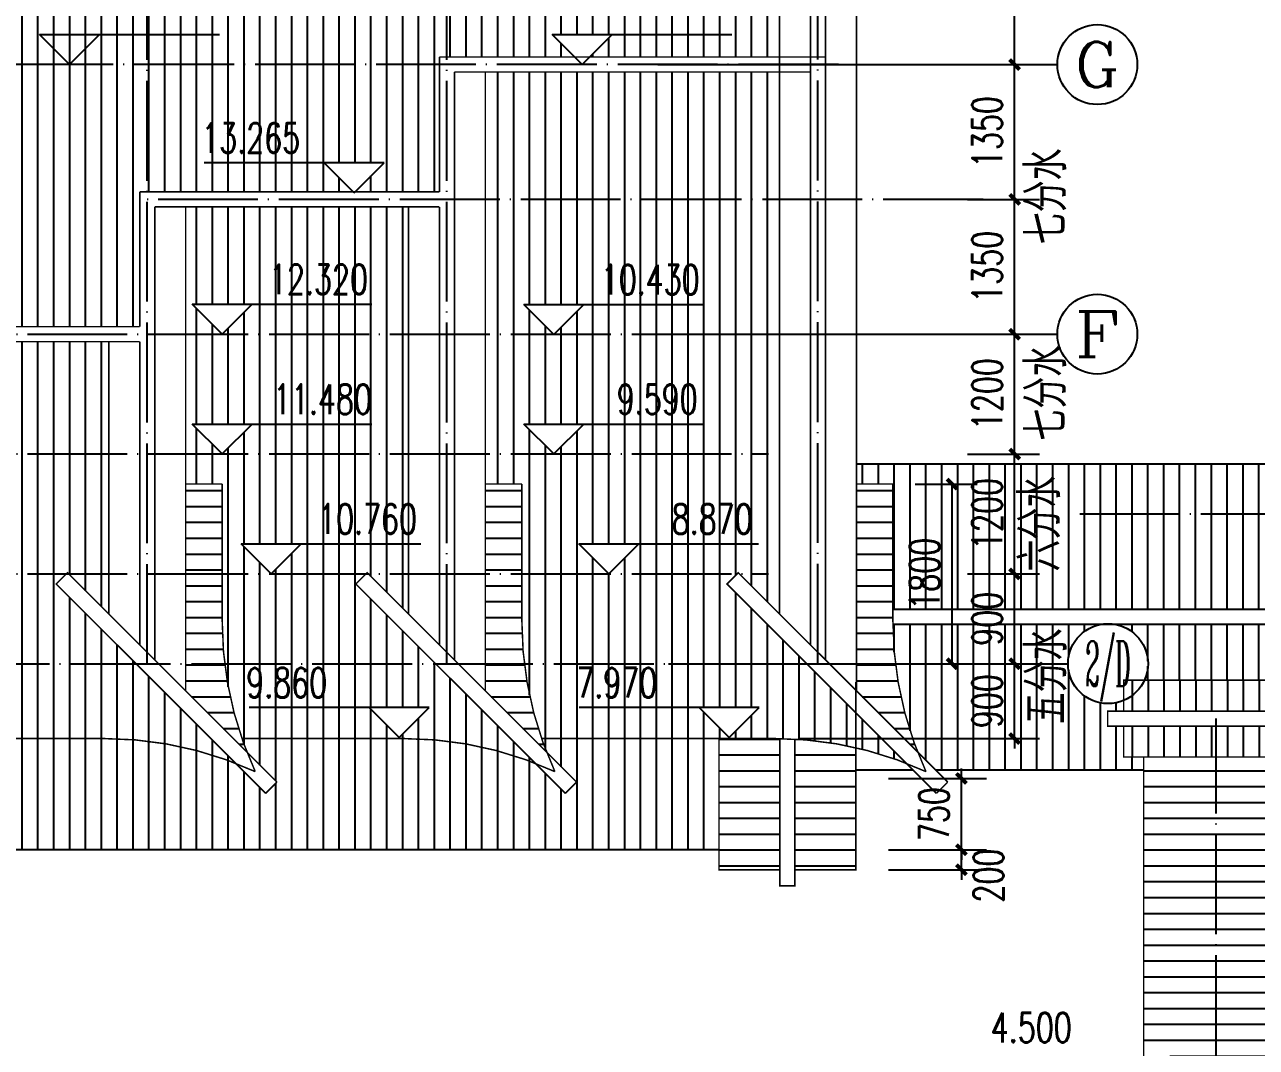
# Model space of a CAD drawing. Extents: x 8254 to 366479, y -216343 to -120021.
# Drawn here: x 280537 to 292868, y -159998 to -149755 of the extents above; entities that cross this region are included whole.
import ezdxf
from ezdxf.enums import TextEntityAlignment as Align

# ---------------------------------------------------------------- set-up
doc = ezdxf.new("R2010")
doc.units = 0
doc.header["$LTSCALE"] = 500
doc.header["$MEASUREMENT"] = 0
doc.linetypes.add('DOTE', pattern=[2.42, 2, -0.2, 0.02, -0.2])
doc.layers.get('0').update_dxf_attribs({"linetype": 'CONTINUOUS'})
doc.layers.get('Defpoints').update_dxf_attribs({"linetype": 'CONTINUOUS'})
for name, color, linetype in [('AXIS', 3, 'CONTINUOUS'), ('AXIS_TEXT', 7, 'CONTINUOUS'), ('DIM_ELEV', 3, 'CONTINUOUS'), ('DOTE', 1, 'DOTE'), ('PUB_DIM', 3, 'CONTINUOUS'), ('PUB_TEXT', 3, 'CONTINUOUS')]:
    doc.layers.add(name, color=color, linetype=linetype)
doc.styles.add('_HZTXT', font='txt.shx', dxfattribs={"width": 0.8, "bigfont": 'hztxt.shx'})
doc.styles.add('_TCH_AXIS', font='COMPLEX', dxfattribs={"bigfont": 'GBCBIG'})
doc.styles.add('_TCH_DIM', font='SIMPLEX', dxfattribs={"bigfont": 'GBCBIG'})
doc.styles.add('_TCH_DIM_T3', font='SIMPLEX', dxfattribs={"width": 0.705882, "bigfont": 'GBCBIG'})
doc.styles.add('COMPLEX', font='COMPLEX')
doc.dimstyles.new('_TCH_ARCH&&100', dxfattribs={"dimtxt": 297.5, "dimasz": 100, "dimexe": 250, "dimexo": 300, "dimgap": 126.25, "dimtad": 1, "dimlfac": 0.001, "dimzin": 0, "dimdsep": 46, "dimtxsty": '_TCH_DIM_T3', "dimblk": 'ARCHTICK', "dimcen": 0.09, "dimclrt": 7, "dimazin": 2, "dimtfac": 1, "dimtix": 1, "dimtmove": 2, "dimatfit": 3, "dimfxl": 0, "dimtolj": 1, "dimtzin": 0, "dimarcsym": 0})
pattern_1 = [(90, (0, -78328.64), (-158.75, 1e-14), [])]

# ---------------------------------------------------------------- blocks, each defined once
blk = doc.blocks.new('GRTHRTH')
h = blk.add_hatch()
h.set_pattern_fill('ANSI31', color=251, scale=100, angle=45, style=0)
h.set_pattern_definition(pattern_1)
h.paths.add_polyline_path([(274264.227, -144180.504), (270934.05, -144180.504), (270934.05, -144705.504), (271910.53, -144705.504), (274264.227, -144705.504)])
h.paths.add_polyline_path([(277264.227, -144180.504), (274264.227, -144180.504), (274264.227, -144705.504), (277264.227, -144705.504)])
h.paths.add_polyline_path([(281764.227, -144180.504), (279514.227, -144180.504), (277264.227, -144180.504), (277264.227, -144705.504), (281764.227, -144705.504)])
h.paths.add_polyline_path([(284764.227, -144180.504), (281764.227, -144180.504), (281764.227, -144705.504), (284764.227, -144705.504)])
h.paths.add_polyline_path([(288094.404, -144180.504), (284764.227, -144180.504), (284764.227, -144705.504), (288094.404, -144705.504)])
h.paths.add_polyline_path([(288094.404, -144705.504), (286875.031, -144705.504), (284764.227, -144705.504), (284764.227, -147505.504), (288094.404, -147505.504)])
h.paths.add_polyline_path([(284764.227, -144705.504), (281764.227, -144705.504), (281764.227, -147505.504), (282333.833, -147505.504), (282053.578, -147225.249), (282653.578, -147225.249), (282373.323, -147505.504), (284764.227, -147505.504)])
h.paths.add_polyline_path([(281764.227, -144705.504), (277264.227, -144705.504), (277264.227, -147505.504), (281764.227, -147505.504)])
h.paths.add_polyline_path([(277264.227, -144705.504), (274264.227, -144705.504), (274264.227, -147505.504), (277264.227, -147505.504)])
h.paths.add_polyline_path([(274264.227, -144705.504), (270934.05, -144705.504), (270934.05, -147505.504), (271910.53, -147505.504), (274264.227, -147505.504)])
h.paths.add_polyline_path([(274264.227, -147505.504), (270934.05, -147505.504), (270934.05, -150080.504), (272010.513, -150080.504), (271710.513, -149780.504), (272310.513, -149780.504), (272010.513, -150080.504), (274264.227, -150080.504)])
h.paths.add_polyline_path([(277264.227, -147505.504), (274264.227, -147505.504), (274264.227, -150080.504), (274339.05, -150080.504), (274339.05, -151430.504), (275183.771, -151430.504), (274893.449, -151140.182), (275493.449, -151140.182), (275203.126, -151430.504), (277264.227, -151430.504)])
h.paths.add_polyline_path([(281764.227, -147505.504), (277264.227, -147505.504), (277264.227, -151430.504), (277339.05, -151430.504), (277339.05, -152780.504), (281689.404, -152780.504), (281689.404, -151430.504), (281764.227, -151430.504)])
h.paths.add_polyline_path([(279038.734, -152463.718), (278738.734, -152763.718), (278438.734, -152463.718)], flags=16)
h.paths.add_polyline_path([(284764.227, -147505.504), (282373.323, -147505.504), (282353.578, -147525.249), (282333.833, -147505.504), (281764.227, -147505.504), (281764.227, -151430.504), (283825.328, -151430.504), (283535.005, -151140.182), (284135.005, -151140.182), (283844.683, -151430.504), (284689.404, -151430.504), (284689.404, -150080.504), (284764.227, -150080.504)])
h.paths.add_polyline_path([(288094.404, -147505.504), (286875.031, -147505.504), (284764.227, -147505.504), (284764.227, -150080.504), (286042.542, -150080.504), (285817.542, -149855.504), (286417.542, -149855.504), (286192.542, -150080.504), (288094.404, -150080.504)])
h.paths.add_polyline_path([(282779.203, -147199.624), (283927.953, -147199.624), (283927.953, -146753.374), (282779.203, -146753.374)], flags=24)
h.paths.add_polyline_path([(272436.138, -149754.879), (273584.888, -149754.879), (273584.888, -149308.629), (272436.138, -149308.629)], flags=24)
h.paths.add_polyline_path([(275619.074, -151114.557), (276767.824, -151114.557), (276767.824, -150668.307), (275619.074, -150668.307)], flags=24)
h.paths.add_polyline_path([(279204.359, -152438.093), (280313.109, -152438.093), (280313.109, -151991.843), (279204.359, -151991.843)], flags=24)
h.paths.add_polyline_path([(282260.63, -151114.557), (283409.38, -151114.557), (283409.38, -150668.307), (282260.63, -150668.307)], flags=24)
h.paths.add_polyline_path([(286543.167, -149829.879), (287691.917, -149829.879), (287691.917, -149383.629), (286543.167, -149383.629)], flags=24)
h = blk.add_hatch()
h.set_pattern_fill('ANSI31', color=251, scale=100, angle=45, style=0)
h.set_pattern_definition(pattern_1)
h.paths.add_polyline_path([(273879.05, -150230.504), (270934.05, -150230.504), (270934.05, -151505.504), (273879.05, -151505.504)])
h.paths.add_polyline_path([(273879.05, -151505.504), (270934.05, -151505.504), (270934.05, -152855.504), (271866.182, -152855.504), (271566.182, -152555.504), (272166.182, -152555.504), (271866.182, -152855.504), (273879.05, -152855.504)])
h.paths.add_polyline_path([(273879.05, -152855.504), (270934.05, -152855.504), (270934.05, -154055.504), (271851.102, -154055.504), (271551.102, -153755.504), (272151.102, -153755.504), (271851.102, -154055.504), (273879.05, -154055.504)])
h.paths.add_polyline_path([(273879.05, -154055.504), (270934.05, -154055.504), (270934.05, -155255.504), (271266.815, -155255.504), (270966.815, -154955.504), (271566.815, -154955.504), (271266.815, -155255.504), (271336.09, -155255.504), (271347.445, -155244.15), (271358.799, -155255.504), (273514.227, -155255.504), (273514.227, -154355.504), (273879.05, -154355.504)])
h.paths.add_polyline_path([(273514.227, -155736.65), (273514.227, -155255.504), (271358.799, -155255.504), (271460.582, -155357.287), (270662.364, -156155.504), (272267.127, -156155.504), (273488.865, -156155.504, 0.02916513)])
h.paths.add_polyline_path([(271336.09, -155255.504), (270934.05, -155255.504), (270934.05, -155657.544)], flags=16)
h.paths.add_polyline_path([(275051.09, -155255.504), (274649.05, -155255.504), (274649.05, -155657.544)], flags=16)
h.paths.add_polyline_path([(276514.227, -155255.504), (275073.799, -155255.504), (275175.582, -155357.287), (274377.364, -156155.504), (276488.865, -156155.504, 0.02916513), (276514.227, -155736.65)], flags=16)
h.paths.add_polyline_path([(276514.227, -154355.504), (276879.05, -154355.504), (276879.05, -154055.504), (274649.05, -154055.504), (274649.05, -155657.544), (275062.445, -155244.15), (275175.582, -155357.287), (274377.364, -156155.504), (276488.865, -156155.504, 0.02916513), (276514.227, -155736.65)])
h.paths.add_polyline_path([(275266.619, -154949.474), (274966.619, -155249.474), (274666.619, -154949.474)], flags=16)
h.paths.add_polyline_path([(276879.05, -152855.504), (274649.05, -152855.504), (274649.05, -154055.504), (275244.381, -154055.504), (274944.381, -153755.504), (275544.381, -153755.504), (275244.381, -154055.504), (276879.05, -154055.504)])
h.paths.add_polyline_path([(276879.05, -151580.504), (274649.05, -151580.504), (274649.05, -152855.504), (275209.327, -152855.504), (274909.327, -152555.504), (275509.327, -152555.504), (275209.327, -152855.504), (276879.05, -152855.504)])
h.paths.add_polyline_path([(281379.404, -152930.504), (277649.05, -152930.504), (277649.05, -154055.504), (278738.734, -154055.504), (278438.734, -153755.504), (279038.734, -153755.504), (278738.734, -154055.504), (281379.404, -154055.504)])
h.paths.add_polyline_path([(281379.404, -154055.504), (277649.05, -154055.504), (277649.05, -155255.504), (278051.09, -155255.504), (278062.445, -155244.15), (278073.799, -155255.504), (278738.734, -155255.504), (278438.734, -154955.504), (279038.734, -154955.504), (278738.734, -155255.504), (280954.655, -155255.504), (280966.009, -155244.15), (280977.364, -155255.504), (281379.404, -155255.504)])
h.paths.add_polyline_path([(278051.09, -155255.504), (277649.05, -155255.504), (277649.05, -155657.544)], flags=16)
h.paths.add_polyline_path([(280852.872, -155357.287), (280954.655, -155255.504), (278073.799, -155255.504), (278175.582, -155357.287), (277377.364, -156155.504), (281651.09, -156155.504)])
h.paths.add_polyline_path([(281379.404, -155255.504), (280977.364, -155255.504), (281379.404, -155657.544)])
h.paths.add_polyline_path([(284651.09, -156155.504), (282539.589, -156155.504, 0.053594335), (282711.938, -156905.504), (284329.797, -156905.504, -0.093963012), (285648.084, -157152.498)])
h.paths.add_polyline_path([(284585.188, -156595.568), (284285.188, -156895.568), (283985.188, -156595.568)], flags=16)
h.paths.add_polyline_path([(276488.865, -156155.504), (274377.364, -156155.504), (273380.37, -157152.498, -0.093963012), (274698.657, -156905.504), (276316.516, -156905.504, 0.053594335)])
h.paths.add_polyline_path([(274443.266, -156595.568), (275043.266, -156595.568), (274743.266, -156895.568)], flags=16)
h.paths.add_polyline_path([(273488.865, -156155.504), (270662.364, -156155.504), (270171.037, -156646.832), (270171.037, -156996.615, -0.056969869), (270983.657, -156905.504), (273316.516, -156905.504, 0.053594335)])
h.paths.add_polyline_path([(271138.719, -156595.568), (271738.719, -156595.568), (271438.719, -156895.568)], flags=16)
h.paths.add_polyline_path([(283852.872, -155357.287), (283954.655, -155255.504), (282514.227, -155255.504), (282514.227, -155736.65, 0.02916513), (282539.589, -156155.504), (284651.09, -156155.504)])
h.paths.add_polyline_path([(284379.404, -155255.504), (283977.364, -155255.504), (284379.404, -155657.544)], flags=16)
h.paths.add_polyline_path([(284379.404, -154055.504), (282149.404, -154055.504), (282149.404, -154355.504), (282514.227, -154355.504), (282514.227, -155255.504), (283004.636, -155255.504), (282704.636, -154955.504), (284379.404, -154955.504)])
h.paths.add_polyline_path([(284379.404, -152855.504), (282149.404, -152855.504), (282149.404, -154055.504), (282513.639, -154055.504), (282213.639, -153755.504), (282813.639, -153755.504), (282513.639, -154055.504), (284379.404, -154055.504)])
h.paths.add_polyline_path([(284379.404, -151580.504), (282149.404, -151580.504), (282149.404, -152855.504), (282513.639, -152855.504), (282213.639, -152555.504), (282813.639, -152555.504), (282513.639, -152855.504), (284379.404, -152855.504)])
h.paths.add_polyline_path([(288094.404, -150230.504), (285149.404, -150230.504), (285149.404, -151505.504), (288094.404, -151505.504)])
h.paths.add_polyline_path([(288094.404, -151505.504), (285149.404, -151505.504), (285149.404, -152855.504), (285831.681, -152855.504), (285534.692, -152558.515), (286134.692, -152558.515), (285837.703, -152855.504), (287983.624, -152855.504), (288094.404, -152855.504)])
h.paths.add_polyline_path([(288094.404, -152855.504), (286875.622, -152855.504), (285837.703, -152855.504), (285834.692, -152858.515), (285831.681, -152855.504), (285149.404, -152855.504), (285149.404, -154055.504), (285834.692, -154055.504), (285534.692, -153755.504), (286134.692, -153755.504), (285834.692, -154055.504), (285149.404, -154055.504), (285149.404, -154355.504), (285514.227, -154355.504), (285514.227, -155255.504), (286384.883, -155255.504), (286084.883, -154955.504), (286684.883, -154955.504), (286384.883, -155255.504), (287669.655, -155255.504), (287681.009, -155244.15), (288094.404, -155657.544)])
h.paths.add_polyline_path([(287567.872, -155357.287), (287669.655, -155255.504), (285514.227, -155255.504), (285514.227, -155736.65, 0.02916513), (285539.589, -156155.504), (288366.09, -156155.504)])
h.paths.add_polyline_path([(288366.09, -156155.504), (286983.369, -156155.504), (285539.589, -156155.504, 0.053594335), (285711.938, -156905.504), (288044.797, -156905.504, -0.056969869), (288857.418, -156996.615), (288857.418, -156646.832)])
h.paths.add_polyline_path([(287889.735, -156595.568), (287589.735, -156895.568), (287289.735, -156595.568)], flags=16)
h.paths.add_polyline_path([(288857.418, -156646.832), (288857.418, -156996.615, -0.036796171), (289363.084, -157152.498)])
h.paths.add_polyline_path([(270171.037, -156646.832), (269665.37, -157152.498, -0.036796171), (270171.037, -156996.615)])
h.paths.add_polyline_path([(272291.807, -152529.879), (273440.557, -152529.879), (273440.557, -152083.629), (272291.807, -152083.629)], flags=24)
h.paths.add_polyline_path([(272436.727, -153729.879), (273425.477, -153729.879), (273425.477, -153283.629), (272436.727, -153283.629)], flags=24)
h.paths.add_polyline_path([(272682.805, -155680.504), (272682.805, -154830.504), (273132.805, -154830.504), (273132.805, -155680.504)], flags=9)
h.paths.add_polyline_path([(271852.44, -154929.879), (272841.19, -154929.879), (272841.19, -154483.629), (271852.44, -154483.629)], flags=24)
h.paths.add_polyline_path([(275682.805, -155680.504), (275682.805, -154830.504), (276132.805, -154830.504), (276132.805, -155680.504)], flags=24)
h.paths.add_polyline_path([(275392.244, -154923.849), (276540.994, -154923.849), (276540.994, -154477.599), (275392.244, -154477.599)], flags=24)
h.paths.add_polyline_path([(275710.006, -153729.879), (276818.756, -153729.879), (276818.756, -153283.629), (275710.006, -153283.629)], flags=24)
h.paths.add_polyline_path([(275634.952, -152529.879), (276783.702, -152529.879), (276783.702, -152083.629), (275634.952, -152083.629)], flags=24)
h.paths.add_polyline_path([(279164.359, -153729.879), (280313.109, -153729.879), (280313.109, -153283.629), (279164.359, -153283.629)], flags=24)
h.paths.add_polyline_path([(279164.359, -154929.879), (280313.109, -154929.879), (280313.109, -154483.629), (279164.359, -154483.629)], flags=24)
h.paths.add_polyline_path([(282710.813, -156569.943), (283699.563, -156569.943), (283699.563, -156123.693), (282710.813, -156123.693)], flags=9)
h.paths.add_polyline_path([(275328.891, -156569.943), (276317.641, -156569.943), (276317.641, -156123.693), (275328.891, -156123.693)], flags=9)
h.paths.add_polyline_path([(272024.344, -156569.943), (273013.094, -156569.943), (273013.094, -156123.693), (272024.344, -156123.693)], flags=9)
h.paths.add_polyline_path([(282479.636, -155680.504), (282479.636, -154830.504), (282929.636, -154830.504), (282929.636, -155680.504)], flags=9)
h.paths.add_polyline_path([(283430.261, -154929.879), (284579.011, -154929.879), (284579.011, -154483.629), (283430.261, -154483.629)], flags=9)
h.paths.add_polyline_path([(282979.264, -153729.879), (284088.014, -153729.879), (284088.014, -153283.629), (282979.264, -153283.629)], flags=24)
h.paths.add_polyline_path([(282939.264, -152529.879), (284088.014, -152529.879), (284088.014, -152083.629), (282939.264, -152083.629)], flags=24)
h.paths.add_polyline_path([(286260.317, -152532.89), (287409.067, -152532.89), (287409.067, -152086.64), (286260.317, -152086.64)], flags=24)
h.paths.add_polyline_path([(285479.636, -155680.504), (285479.636, -154830.504), (285929.636, -154830.504), (285929.636, -155680.504)], flags=9)
h.paths.add_polyline_path([(286420.317, -153729.879), (287409.067, -153729.879), (287409.067, -153283.629), (286420.317, -153283.629)], flags=24)
h.paths.add_polyline_path([(286970.508, -154929.879), (287959.258, -154929.879), (287959.258, -154483.629), (286970.508, -154483.629)], flags=24)
h.paths.add_polyline_path([(286015.36, -156569.943), (287004.11, -156569.943), (287004.11, -156123.693), (286015.36, -156123.693)], flags=9)
h = blk.add_hatch()
h.set_pattern_fill('ANSI31', color=251, scale=100, angle=45, style=0)
h.set_pattern_definition(pattern_1)
h.paths.add_polyline_path([(293239.227, -154155.504), (288864.404, -154155.504), (288864.404, -154355.504), (289229.227, -154355.504), (289229.227, -155612.364), (293239.227, -155612.364)])
h.paths.add_polyline_path([(293239.227, -155762.364), (291457.129, -155762.364, -0.360879264), (291783.369, -156155.504, -0.106824372), (291747.672, -156320.681), (293239.227, -156320.681)])
h.paths.add_polyline_path([(291379.227, -156630.681), (291539.227, -156630.681), (291539.227, -156523.89, -0.536939414), (290983.369, -156155.504), (289254.589, -156155.504, 0.063534672), (289476.221, -157039.361), (289656.083, -157219.223), (291739.227, -157219.223), (291739.227, -157090.681), (291539.227, -157090.681), (291539.227, -156780.681), (291379.227, -156780.681)])
h.paths.add_polyline_path([(291309.609, -155762.364), (289229.375, -155762.364, 0.027378024), (289254.589, -156155.504), (290983.369, -156155.504, -0.360879264)])
h.paths.add_polyline_path([(289922.946, -155080.504), (289922.946, -154230.504), (290372.946, -154230.504), (290372.946, -155080.504)], flags=24)
h.paths.add_polyline_path([(289922.946, -156050.504), (289922.946, -155360.504), (290372.946, -155360.504), (290372.946, -156050.504)], flags=9)
h.paths.add_polyline_path([(289297.312, -155680.504), (289297.312, -154830.504), (289747.312, -154830.504), (289747.312, -155680.504)], flags=9)
h.paths.add_polyline_path([(290998.657, -155311.645), (290998.657, -154182.512), (290408.106, -154182.512), (290408.106, -155311.645)], flags=24)
h.paths.add_polyline_path([(289922.946, -156875.504), (289922.946, -156185.504), (290372.946, -156185.504), (290372.946, -156875.504)], flags=24)
h.paths.add_polyline_path([(291063.956, -156838.196), (291063.956, -155711.582), (290473.405, -155711.582), (290473.405, -156838.196)], flags=9)
h = blk.add_hatch()
h.set_pattern_fill('ANSI31', color=251, scale=100, angle=135, style=0)
h.set_pattern_definition([(180, (0, -77428.64), (-1e-14, -158.75), [])])
h.paths.add_polyline_path([(270164.05, -156155.504), (269773.865, -156155.504, -0.063534672), (269552.233, -157039.361), (270164.05, -156427.544)])
h.paths.add_polyline_path([(270164.05, -154355.504), (269799.227, -154355.504), (269799.227, -155721.074, -0.030247763), (269773.865, -156155.504), (270164.05, -156155.504)])
h.paths.add_polyline_path([(273879.05, -156155.504), (273488.865, -156155.504, -0.063534672), (273267.233, -157039.361), (273879.05, -156427.544)])
h.paths.add_polyline_path([(273879.05, -154355.504), (273514.227, -154355.504), (273514.227, -155721.074, -0.030247763), (273488.865, -156155.504), (273879.05, -156155.504)])
h.paths.add_polyline_path([(276879.05, -156427.544), (276879.05, -156155.504), (276488.865, -156155.504, -0.063534672), (276267.233, -157039.361)])
h.paths.add_polyline_path([(276879.05, -154355.504), (276514.227, -154355.504), (276514.227, -155721.074, -0.030247763), (276488.865, -156155.504), (276879.05, -156155.504)])
h.paths.add_polyline_path([(282539.589, -156155.504), (282149.404, -156155.504), (282149.404, -156427.544), (282761.221, -157039.361, -0.063534672)])
h.paths.add_polyline_path([(282514.227, -155721.074), (282514.227, -154355.504), (282149.404, -154355.504), (282149.404, -156155.504), (282539.589, -156155.504, -0.030247763)])
h.paths.add_polyline_path([(285539.589, -156155.504), (285149.404, -156155.504), (285149.404, -156427.544), (285761.221, -157039.361, -0.063534672)])
h.paths.add_polyline_path([(285514.227, -155721.074), (285514.227, -154355.504), (285149.404, -154355.504), (285149.404, -156155.504), (285539.589, -156155.504, -0.030247763)])
h.paths.add_polyline_path([(289254.589, -156155.504), (288864.404, -156155.504), (288864.404, -156427.544), (289476.221, -157039.361, -0.063534672)])
h.paths.add_polyline_path([(289229.227, -154355.504), (288864.404, -154355.504), (288864.404, -156155.504), (289254.589, -156155.504, -0.030247763), (289229.227, -155721.074)])
h = blk.add_hatch()
h.set_pattern_fill('ANSI31', color=251, scale=100, angle=45, style=0)
h.set_pattern_definition(pattern_1)
h.paths.add_polyline_path([(276514.227, -155736.65), (276514.227, -155255.504), (275073.799, -155255.504), (275175.582, -155357.287), (274377.364, -156155.504), (276488.865, -156155.504, 0.02916513)])
h.paths.add_polyline_path([(275051.09, -155255.504), (274649.05, -155255.504), (274649.05, -155657.544)], flags=17)
h.paths.add_polyline_path([(281651.09, -156155.504), (277377.364, -156155.504), (276380.37, -157152.498, -0.093963012), (277698.657, -156905.504), (279514.227, -156905.504), (281329.797, -156905.504, -0.093963012), (282648.084, -157152.498)])
h.paths.add_polyline_path([(278586.696, -156595.568), (279186.696, -156595.568), (278886.696, -156895.568)], flags=16)
h.paths.add_polyline_path([(275682.805, -155680.504), (275682.805, -154830.504), (276132.805, -154830.504), (276132.805, -155680.504)], flags=9)
h.paths.add_polyline_path([(279352.321, -156569.943), (280461.071, -156569.943), (280461.071, -156123.693), (279352.321, -156123.693)], flags=9)
h = blk.add_hatch()
h.set_pattern_fill('ANSI31', color=251, scale=100, angle=45, style=0)
h.set_pattern_definition(pattern_1)
h.paths.add_polyline_path([(284379.404, -154955.504), (283304.636, -154955.504), (283004.636, -155255.504), (283954.655, -155255.504), (283966.009, -155244.15), (283977.364, -155255.504), (284379.404, -155255.504)])
h = blk.add_hatch()
h.set_pattern_fill('ANSI31', color=251, scale=100, angle=45, style=0)
h.set_pattern_definition([(90, (74300, -78328.64), (-158.75, 1e-14), [])])
h.paths.add_polyline_path([(293964.227, -156320.681), (291539.227, -156320.681), (291539.227, -156630.681), (293964.227, -156630.681)])
h.paths.add_polyline_path([(293964.227, -156780.681), (292464.227, -156780.681), (292464.227, -157090.681), (293964.227, -157090.681)])
h.paths.add_polyline_path([(292464.227, -156780.681), (291539.227, -156780.681), (291539.227, -157090.681), (292464.227, -157090.681)])
h.paths.add_polyline_path([(301514.227, -156780.681), (300014.227, -156780.681), (300014.227, -157090.681), (301514.227, -157090.681)])
h.paths.add_polyline_path([(302639.227, -156780.681), (301514.227, -156780.681), (301514.227, -157090.681), (302639.227, -157090.681)])
h.paths.add_polyline_path([(302639.227, -156320.681), (301514.227, -156320.681), (301514.227, -156630.681), (302639.227, -156630.681)])
h.paths.add_polyline_path([(301514.227, -156320.681), (300014.227, -156320.681), (300014.227, -156630.681), (301514.227, -156630.681)])
h = blk.add_hatch()
h.set_pattern_fill('ANSI31', color=251, scale=100, angle=135, style=0)
h.set_pattern_definition([(180, (74300, -78328.64), (-1e-14, -158.75), [])])
h.paths.add_polyline_path([(302439.227, -160348.137), (302139.227, -160048.137), (302439.227, -160048.137), (302439.227, -157090.681), (301514.227, -157090.681), (301514.227, -166655.504), (302439.227, -166655.504)])
h.paths.add_polyline_path([(302439.227, -166655.504), (301514.227, -166655.504), (301514.227, -168420.327), (302439.227, -168420.327)])
h.paths.add_polyline_path([(301514.227, -166655.504), (296739.227, -166655.504), (296739.227, -168730.327), (300014.227, -168730.327), (300014.227, -168420.327), (301514.227, -168420.327)])
h.paths.add_polyline_path([(301514.227, -157090.681), (300014.227, -157090.681), (300014.227, -156780.681), (296739.227, -156780.681), (296739.227, -159785.116), (296964.227, -159785.116), (296739.227, -160010.116), (296739.227, -166655.504), (301514.227, -166655.504)])
h.paths.add_polyline_path([(296589.227, -166655.504), (292464.227, -166655.504), (292464.227, -168420.327), (293964.227, -168420.327), (293964.227, -168730.327), (296589.227, -168730.327)])
h.paths.add_polyline_path([(296589.227, -160010.116), (296364.227, -159785.116), (296589.227, -159785.116), (296589.227, -156780.681), (293964.227, -156780.681), (293964.227, -157090.681), (292464.227, -157090.681), (292464.227, -166655.504), (296589.227, -166655.504)])
h.paths.add_polyline_path([(292464.227, -166655.504), (291739.227, -166655.504), (291739.227, -168420.327), (292464.227, -168420.327)])
h.paths.add_polyline_path([(292464.227, -157090.681), (291739.227, -157090.681), (291739.227, -160048.137), (292039.227, -160048.137), (291739.227, -160348.137), (291739.227, -166655.504), (292464.227, -166655.504)])
h.paths.add_polyline_path([(295089.852, -159759.491), (296078.602, -159759.491), (296078.602, -159313.241), (295089.852, -159313.241)], flags=24)
h = blk.add_hatch()
h.set_pattern_fill('ANSI31', color=251, scale=100, angle=45, style=0)
h.set_pattern_definition(pattern_1)
h.paths.add_polyline_path([(287487.418, -156905.504), (285711.938, -156905.504, 0.009906604), (285761.221, -157039.361), (286062.928, -157341.068), (285949.791, -157454.205), (285648.084, -157152.498, 0.092871894), (284345.373, -156905.504), (282711.938, -156905.504, 0.009906604), (282761.221, -157039.361), (283062.928, -157341.068), (282949.791, -157454.205), (282648.084, -157152.498, 0.092871894), (281345.373, -156905.504), (279514.227, -156905.504), (277683.081, -156905.504, 0.092871894), (276380.37, -157152.498), (276078.664, -157454.205), (275965.526, -157341.068), (276267.233, -157039.361, 0.009906604), (276316.516, -156905.504), (274683.081, -156905.504, 0.092871894), (273380.37, -157152.498), (273078.664, -157454.205), (272965.526, -157341.068), (273267.233, -157039.361, 0.009906604), (273316.516, -156905.504), (271541.037, -156905.504), (271541.037, -158019.101), (278886.696, -158019.101), (278586.696, -157719.101), (279186.696, -157719.101), (278886.696, -158019.101), (287487.418, -158019.101)])
h.paths.add_polyline_path([(279472.321, -157693.476), (280461.071, -157693.476), (280461.071, -157247.226), (279472.321, -157247.226)], flags=24)
h = blk.add_hatch()
h.set_pattern_fill('ANSI31', color=251, scale=100, angle=135, style=0)
h.set_pattern_definition([(180, (0, -78328.64), (-1e-14, -158.75), [])])
h.paths.add_polyline_path([(288857.418, -156996.615, 0.042857085), (288247.418, -156910.772), (288247.418, -158219.504), (288857.418, -158219.504)])
h.paths.add_polyline_path([(288097.418, -156905.775, 0.002572608), (288060.373, -156905.504), (287487.418, -156905.504), (287487.418, -158219.504), (288097.418, -158219.504)])
at = {"color": 251}
for points, const_width in [([(288094.404, -155657.544), (288094.404, -143980.504), (288404.404, -143980.504), (288404.404, -143820.504), (288554.404, -143820.504), (288554.404, -143980.504), (288864.404, -143980.504), (288864.404, -156427.544)], 15), ([(288404.404, -143980.504), (288404.404, -150080.504)], 15), ([(288554.404, -143980.504), (288554.404, -150080.504)], 15), ([(284689.404, -150080.504), (284689.404, -151430.504)], 15), ([(288553.823, -150080.504), (284689.404, -150080.504)], 15), ([(288404.404, -150080.504), (288404.404, -155967.544)], 15), ([(288554.404, -150080.504), (288554.404, -156117.544)], 15), ([(284839.404, -150230.504), (284839.404, -156117.544)], 15), ([(288403.823, -150230.504), (284839.404, -150230.504)], 15), ([(285149.404, -150230.504), (285149.404, -156427.544)], 15), ([(281689.404, -151430.504), (281689.404, -152780.504)], 15), ([(281689.404, -151430.504), (284689.404, -151430.504)], 15), ([(281689.404, -151430.504), (281689.404, -152780.504)], 15), ([(281839.404, -151580.504), (284689.404, -151580.504)], 15), ([(281839.404, -151580.504), (281839.404, -156117.544)], 15), ([(282149.404, -151580.504), (282149.404, -156427.544)], 15), ([(284379.404, -155657.544), (284379.404, -151580.504)], 15), ([(284689.404, -151580.504), (284689.404, -155967.544)], 15), ([(277339.05, -152780.504), (281689.404, -152780.504)], 15), ([(277339.05, -152930.504), (281689.404, -152930.504)], 15), ([(281379.404, -155657.544), (281379.404, -152930.504)], 15), ([(281689.404, -152930.504), (281689.404, -155967.544)], 15), ([(281689.404, -152930.504), (281689.404, -155967.544)], 15), ([(288864.404, -154155.504), (293239.227, -154155.504)], 20), ([(282514.227, -154355.504), (282149.404, -154355.504)], 15), ([(282514.227, -155736.65), (282514.227, -154355.504)], 15), ([(285514.227, -154355.504), (285149.404, -154355.504)], 15), ([(285514.227, -155736.65), (285514.227, -154355.504)], 15), ([(289229.227, -154355.504), (288864.404, -154355.504)], 15), ([(289229.227, -155736.65), (289229.227, -154355.504)], 15), ([(280852.872, -155357.287), (280966.009, -155244.15)], 15), ([(280961.221, -155239.361), (283062.928, -157341.068)], 15), ([(283852.872, -155357.287), (283966.009, -155244.15)], 15), ([(283961.221, -155239.361), (286062.928, -157341.068)], 15), ([(287567.872, -155357.287), (287681.009, -155244.15)], 15), ([(287676.221, -155239.361), (289777.928, -157341.068)], 15), ([(288864.404, -156427.544), (288864.404, -155255.504)], 15), ([(280848.084, -155352.498), (282949.791, -157454.205)], 15), ([(283848.084, -155352.498), (285949.791, -157454.205)], 15), ([(287563.084, -155352.498), (289664.791, -157454.205)], 15), ([(289229.227, -155612.364), (293239.227, -155612.364)], 20), ([(289229.227, -155762.364), (293239.227, -155762.364)], 20), ([(287487.418, -156905.504), (287487.418, -158219.504), (288097.418, -158219.504), (288097.418, -158379.504), (288247.418, -158379.504), (288247.418, -158219.504), (288857.418, -158219.504), (288857.418, -156339.736)], 15), ([(296664.227, -156320.681), (291539.227, -156320.681), (291539.227, -156630.681), (291379.227, -156630.681), (291379.227, -156780.681), (291539.227, -156780.681), (291539.227, -157090.681), (293964.227, -157090.681)], 15), ([(291539.227, -156630.681), (296664.227, -156630.681)], 15), ([(291539.227, -156780.681), (296589.227, -156780.681)], 15), ([(279514.227, -156905.504), (281345.373, -156905.504)], 15), ([(282711.938, -156905.504), (284345.373, -156905.504)], 15), ([(285711.938, -156905.504), (288060.373, -156905.504)], 15), ([(288097.418, -158219.504), (288097.418, -156905.775)], 15), ([(288247.418, -158219.504), (288247.418, -156910.772)], 15), ([(291739.227, -168420.327), (291739.227, -157090.327)], 15), ([(288857.418, -157219.223), (289429.809, -157219.223)], 20), ([(289656.083, -157219.223), (291739.227, -157219.223)], 20), ([(282949.791, -157454.205), (283062.928, -157341.068)], 15), ([(285949.791, -157454.205), (286062.928, -157341.068)], 15), ([(289664.791, -157454.205), (289777.928, -157341.068)], 15), ([(271541.037, -158019.101), (287487.418, -158019.101)], 20)]:
    blk.add_lwpolyline(points, dxfattribs=dict(at, const_width=const_width))
at = {"color": 251, "const_width": 15}
for points in [[(282845.026, -157236.303, -0.108981784), (282514.227, -155721.074)], [(285845.026, -157236.303, -0.108981784), (285514.227, -155721.074)], [(289560.026, -157236.303, -0.108981784), (289229.227, -155721.074)], [(281329.797, -156905.504, -0.108981784), (282845.026, -157236.303)], [(284329.797, -156905.504, -0.108981784), (285845.026, -157236.303)], [(288044.797, -156905.504, -0.108981784), (289560.026, -157236.303)]]:
    blk.add_lwpolyline(points, format="xyb", dxfattribs=at)
at = {"layer": 'DIM_ELEV', "color": 251}
for p, q in [((280986.331, -150155.504), (280686.331, -149855.504)), ((280686.331, -149855.504), (282486.331, -149855.504)), ((280986.331, -150155.504), (281286.331, -149855.504)), ((286117.542, -150155.504), (285817.542, -149855.504)), ((285817.542, -149855.504), (287617.542, -149855.504)), ((286117.542, -150155.504), (286417.542, -149855.504)), ((284135.005, -151140.182), (282335.005, -151140.182)), ((283835.005, -151440.182), (283535.005, -151140.182)), ((283835.005, -151440.182), (284135.005, -151140.182)), ((282513.639, -152855.504), (282213.639, -152555.504)), ((282213.639, -152555.504), (284013.639, -152555.504)), ((282513.639, -152855.504), (282813.639, -152555.504)), ((285834.692, -152858.515), (285534.692, -152558.515)), ((285534.692, -152558.515), (287334.692, -152558.515)), ((285834.692, -152858.515), (286134.692, -152558.515)), ((282513.639, -154055.504), (282213.639, -153755.504)), ((282213.639, -153755.504), (284013.639, -153755.504)), ((282513.639, -154055.504), (282813.639, -153755.504)), ((285834.692, -154055.504), (285534.692, -153755.504)), ((285534.692, -153755.504), (287334.692, -153755.504)), ((285834.692, -154055.504), (286134.692, -153755.504)), ((283004.636, -155255.504), (282704.636, -154955.504)), ((282704.636, -154955.504), (284504.636, -154955.504)), ((283004.636, -155255.504), (283304.636, -154955.504)), ((286384.883, -155255.504), (286084.883, -154955.504)), ((286084.883, -154955.504), (287884.883, -154955.504)), ((286384.883, -155255.504), (286684.883, -154955.504)), ((284585.188, -156595.568), (282785.188, -156595.568)), ((284285.188, -156895.568), (283985.188, -156595.568)), ((284285.188, -156895.568), (284585.188, -156595.568)), ((287889.735, -156595.568), (286089.735, -156595.568)), ((287589.735, -156895.568), (287289.735, -156595.568)), ((287589.735, -156895.568), (287889.735, -156595.568))]:
    blk.add_line(p, q, dxfattribs=at)
at = {"layer": 'DOTE', "color": 251}
for p, q in [((281764.227, -156159.483), (281764.227, -143159.483)), ((284764.227, -156159.483), (284764.227, -143159.483)), ((288479.227, -156155.504), (288479.227, -143155.504)), ((288684.484, -150155.504), (274264.227, -150155.504)), ((290132.569, -151505.504), (281764.227, -151505.504)), ((256364.227, -152855.504), (287983.624, -152855.504)), ((256364.227, -154055.504), (287983.624, -154055.504)), ((291100.439, -154655.504), (302664.227, -154655.504)), ((256364.227, -155255.504), (287983.624, -155255.504)), ((268895.885, -156155.504), (290645.349, -156155.504)), ((292464.227, -169755.504), (292464.227, -156705.504)), ((292464.227, -169755.504), (292464.227, -156755.504))]:
    blk.add_line(p, q, dxfattribs=at)
at = {"layer": 'DIM_ELEV', "color": 7, "style": '_TCH_DIM', "width": 0.705882}
for s, p in [('13.265', (282305.005, -151040.082)), ('12.320', (282983.639, -152455.404)), ('10.430', (286304.692, -152458.415)), ('11.480', (283023.639, -153655.404)), ('9.590', (286464.692, -153655.404)), ('10.760', (283474.636, -154855.404)), ('8.870', (287014.883, -154855.404)), ('9.860', (282755.188, -156495.468)), ('7.970', (286059.735, -156495.468)), ('4.500', (290209.227, -159948.037))]:
    blk.add_text(s, height=297.5, dxfattribs=at).set_placement(p)
blk = doc.blocks.new('_ArchTick')
at = {"color": 0, "linetype": 'ByBlock', "const_width": 0.4}
blk.add_lwpolyline([(-0.5, -0.5), (0.5, 0.5)], dxfattribs=at)
blk = doc.blocks.new('*D76')
at = {"layer": 'Defpoints', "color": 0}
for p in [(288884, -158019), (289915, -158019), (288884, -158220)]:
    blk.add_point(p, dxfattribs=at)
at = {"layer": 'PUB_DIM', "color": 0, "lineweight": -2}
for p, q in [((289915, -158019), (289915, -157919)), ((289184, -158019), (290165, -158019)), ((289915, -158220), (289915, -158019)), ((289184, -158220), (290165, -158220)), ((289915, -158220), (289915, -158320))]:
    blk.add_line(p, q, dxfattribs=at)
at = {"layer": 'PUB_DIM', "color": 0, "lineweight": -2, "xscale": 100, "yscale": 100, "zscale": 100}
for p, rotation in [((289915, -158019), 270), ((289915, -158220), 90)]:
    blk.add_blockref('_ArchTick', p, dxfattribs=dict(at, rotation=rotation))
at = {"layer": 'PUB_DIM', "color": 7, "insert": (290186, -158278), "char_height": 297.5, "attachment_point": 5, "rotation": 90, "style": '_TCH_DIM_T3'}
blk.add_mtext('\\A1;200', dxfattribs=at)
blk = doc.blocks.new('*D77')
at = {"layer": 'Defpoints', "color": 0}
for p in [(288884, -157306), (289915, -157306), (288884, -158019)]:
    blk.add_point(p, dxfattribs=at)
at = {"layer": 'PUB_DIM', "color": 0, "lineweight": -2}
for p, q in [((289915, -157306), (289915, -157206)), ((289184, -157306), (290165, -157306)), ((289915, -158019), (289915, -157306)), ((289184, -158019), (290165, -158019)), ((289915, -158019), (289915, -158119))]:
    blk.add_line(p, q, dxfattribs=at)
at = {"layer": 'PUB_DIM', "color": 0, "lineweight": -2, "xscale": 100, "yscale": 100, "zscale": 100}
for p, rotation in [((289915, -157306), 270), ((289915, -158019), 90)]:
    blk.add_blockref('_ArchTick', p, dxfattribs=dict(at, rotation=rotation))
at = {"layer": 'PUB_DIM', "color": 7, "insert": (289640, -157662), "char_height": 297.5, "attachment_point": 5, "rotation": 90, "style": '_TCH_DIM_T3'}
blk.add_mtext('\\A1;750', dxfattribs=at)
blk = doc.blocks.new('*D91')
at = {"layer": 'Defpoints', "color": 0}
for p in [(289151, -154356), (289822, -154356), (289151, -156156)]:
    blk.add_point(p, dxfattribs=at)
at = {"layer": 'PUB_DIM', "color": 0, "lineweight": -2}
for p, q in [((289451, -154356), (290072, -154356)), ((289822, -156156), (289822, -154356)), ((289451, -156156), (290072, -156156))]:
    blk.add_line(p, q, dxfattribs=at)
at = {"layer": 'PUB_DIM', "color": 0, "lineweight": -2, "xscale": 100, "yscale": 100, "zscale": 100}
for p, rotation in [((289822, -154356), 90), ((289822, -156156), 270)]:
    blk.add_blockref('_ArchTick', p, dxfattribs=dict(at, rotation=rotation))
at = {"layer": 'PUB_DIM', "color": 7, "insert": (289547, -155256), "char_height": 297.5, "attachment_point": 5, "rotation": 90, "style": '_TCH_DIM_T3'}
blk.add_mtext('\\A1;1800', dxfattribs=at)
blk = doc.blocks.new('*D92')
at = {"layer": 'Defpoints', "color": 0}
for p in [(287984, -156156), (290448, -156156), (287984, -156906)]:
    blk.add_point(p, dxfattribs=at)
at = {"layer": 'PUB_DIM', "color": 0, "lineweight": -2}
for p, q in [((290448, -156156), (290448, -156056)), ((288284, -156156), (290698, -156156)), ((290448, -156906), (290448, -156156)), ((288284, -156906), (290698, -156906)), ((290448, -156906), (290448, -157006))]:
    blk.add_line(p, q, dxfattribs=at)
at = {"layer": 'PUB_DIM', "color": 0, "lineweight": -2, "xscale": 100, "yscale": 100, "zscale": 100}
for p, rotation in [((290448, -156156), 270), ((290448, -156906), 90)]:
    blk.add_blockref('_ArchTick', p, dxfattribs=dict(at, rotation=rotation))
at = {"layer": 'PUB_DIM', "color": 7, "insert": (290173, -156531), "char_height": 297.5, "attachment_point": 5, "rotation": 90, "style": '_TCH_DIM_T3'}
blk.add_mtext('\\A1;900', dxfattribs=at)
blk = doc.blocks.new('*D93')
at = {"layer": 'Defpoints', "color": 0}
for p in [(288108, -147506), (290448, -147506), (288108, -150156)]:
    blk.add_point(p, dxfattribs=at)
at = {"layer": 'PUB_DIM', "color": 0, "lineweight": -2}
for p, q in [((288408, -147506), (290698, -147506)), ((290448, -150156), (290448, -147506)), ((288408, -150156), (290698, -150156))]:
    blk.add_line(p, q, dxfattribs=at)
at = {"layer": 'PUB_DIM', "color": 0, "lineweight": -2, "xscale": 100, "yscale": 100, "zscale": 100}
for p, rotation in [((290448, -147506), 90), ((290448, -150156), 270)]:
    blk.add_blockref('_ArchTick', p, dxfattribs=dict(at, rotation=rotation))
at = {"layer": 'PUB_DIM', "color": 7, "insert": (290173, -148831), "char_height": 297.5, "attachment_point": 5, "rotation": 90, "style": '_TCH_DIM_T3'}
blk.add_mtext('\\A1;27000', dxfattribs=at)
blk = doc.blocks.new('*D95')
at = {"layer": 'Defpoints', "color": 0}
for p in [(289677, -155256), (290448, -155256), (289677, -156156)]:
    blk.add_point(p, dxfattribs=at)
at = {"layer": 'PUB_DIM', "color": 0, "lineweight": -2}
for p, q in [((289977, -155256), (290698, -155256)), ((290448, -156156), (290448, -155256)), ((289977, -156156), (290698, -156156))]:
    blk.add_line(p, q, dxfattribs=at)
at = {"layer": 'PUB_DIM', "color": 0, "lineweight": -2, "xscale": 100, "yscale": 100, "zscale": 100}
for p, rotation in [((290448, -155256), 90), ((290448, -156156), 270)]:
    blk.add_blockref('_ArchTick', p, dxfattribs=dict(at, rotation=rotation))
at = {"layer": 'PUB_DIM', "color": 7, "insert": (290173, -155706), "char_height": 297.5, "attachment_point": 5, "rotation": 90, "style": '_TCH_DIM_T3'}
blk.add_mtext('\\A1;900', dxfattribs=at)
blk = doc.blocks.new('*D96')
at = {"layer": 'Defpoints', "color": 0}
for p in [(289677, -154056), (290448, -154056), (289677, -155256)]:
    blk.add_point(p, dxfattribs=at)
at = {"layer": 'PUB_DIM', "color": 0, "lineweight": -2}
for p, q in [((289977, -154056), (290698, -154056)), ((290448, -155256), (290448, -154056)), ((289977, -155256), (290698, -155256))]:
    blk.add_line(p, q, dxfattribs=at)
at = {"layer": 'PUB_DIM', "color": 0, "lineweight": -2, "xscale": 100, "yscale": 100, "zscale": 100}
for p, rotation in [((290448, -154056), 90), ((290448, -155256), 270)]:
    blk.add_blockref('_ArchTick', p, dxfattribs=dict(at, rotation=rotation))
at = {"layer": 'PUB_DIM', "color": 7, "insert": (290173, -154656), "char_height": 297.5, "attachment_point": 5, "rotation": 90, "style": '_TCH_DIM_T3'}
blk.add_mtext('\\A1;1200', dxfattribs=at)
blk = doc.blocks.new('*D97')
at = {"layer": 'Defpoints', "color": 0}
for p in [(289677, -152856), (290448, -152856), (289677, -154056)]:
    blk.add_point(p, dxfattribs=at)
at = {"layer": 'PUB_DIM', "color": 0, "lineweight": -2}
for p, q in [((289977, -152856), (290698, -152856)), ((290448, -154056), (290448, -152856)), ((289977, -154056), (290698, -154056))]:
    blk.add_line(p, q, dxfattribs=at)
at = {"layer": 'PUB_DIM', "color": 0, "lineweight": -2, "xscale": 100, "yscale": 100, "zscale": 100}
for p, rotation in [((290448, -152856), 90), ((290448, -154056), 270)]:
    blk.add_blockref('_ArchTick', p, dxfattribs=dict(at, rotation=rotation))
at = {"layer": 'PUB_DIM', "color": 7, "insert": (290173, -153456), "char_height": 297.5, "attachment_point": 5, "rotation": 90, "style": '_TCH_DIM_T3'}
blk.add_mtext('\\A1;1200', dxfattribs=at)
blk = doc.blocks.new('*D98')
at = {"layer": 'Defpoints', "color": 0}
for p in [(289677, -151506), (290448, -151506), (289677, -152856)]:
    blk.add_point(p, dxfattribs=at)
at = {"layer": 'PUB_DIM', "color": 0, "lineweight": -2}
for p, q in [((289977, -151506), (290698, -151506)), ((290448, -152856), (290448, -151506)), ((289977, -152856), (290698, -152856))]:
    blk.add_line(p, q, dxfattribs=at)
at = {"layer": 'PUB_DIM', "color": 0, "lineweight": -2, "xscale": 100, "yscale": 100, "zscale": 100}
for p, rotation in [((290448, -151506), 90), ((290448, -152856), 270)]:
    blk.add_blockref('_ArchTick', p, dxfattribs=dict(at, rotation=rotation))
at = {"layer": 'PUB_DIM', "color": 7, "insert": (290173, -152181), "char_height": 297.5, "attachment_point": 5, "rotation": 90, "style": '_TCH_DIM_T3'}
blk.add_mtext('\\A1;1350', dxfattribs=at)
blk = doc.blocks.new('*D99')
at = {"layer": 'Defpoints', "color": 0}
for p in [(289677, -150156), (290448, -150156), (289677, -151506)]:
    blk.add_point(p, dxfattribs=at)
at = {"layer": 'PUB_DIM', "color": 0, "lineweight": -2}
for p, q in [((289977, -150156), (290698, -150156)), ((290448, -151506), (290448, -150156)), ((289977, -151506), (290698, -151506))]:
    blk.add_line(p, q, dxfattribs=at)
at = {"layer": 'PUB_DIM', "color": 0, "lineweight": -2, "xscale": 100, "yscale": 100, "zscale": 100}
for p, rotation in [((290448, -150156), 90), ((290448, -151506), 270)]:
    blk.add_blockref('_ArchTick', p, dxfattribs=dict(at, rotation=rotation))
at = {"layer": 'PUB_DIM', "color": 7, "insert": (290173, -150831), "char_height": 297.5, "attachment_point": 5, "rotation": 90, "style": '_TCH_DIM_T3'}
blk.add_mtext('\\A1;1350', dxfattribs=at)
blk = doc.blocks.new('_AXISO')
blk.add_circle((0, 0), 0.5)
at = {"layer": 'AXIS_TEXT', "style": 'COMPLEX', "width": 1.041667}
blk.add_attdef('A', text='', height=0.56, dxfattribs=at).set_placement((-0.25, -0.28), (0.25, -0.28), align=Align.FIT)

msp = doc.modelspace()

# ---------------------------------------------------------------- linework, layer by layer
at = {"layer": 'AXIS'}
for p, q in [((286875.622, -150155.504), (290875.622, -150155.504)), ((286875.622, -152855.504), (290875.622, -152855.504)), ((286983.369, -156155.504), (290983.369, -156155.504))]:
    msp.add_line(p, q, dxfattribs=at)

# ---------------------------------------------------------------- block references
msp.add_blockref('GRTHRTH', (0, 0))
ref = msp.add_blockref('_AXISO', (291275.622, -150155.504), dxfattribs=dict(at, xscale=800, yscale=800, zscale=800))
ref.add_attrib('A', 'G', dxfattribs={"layer": 'AXIS_TEXT', "height": 452.548, "style": '_TCH_AXIS', "width": 1.166667}).set_placement((291049.348, -150381.778), (291501.896, -150381.778), align=Align.FIT)
ref = msp.add_blockref('_AXISO', (291275.622, -152855.504), dxfattribs=dict(at, xscale=800, yscale=800, zscale=800))
ref.add_attrib('A', 'F', dxfattribs={"layer": 'AXIS_TEXT', "height": 452.548, "style": '_TCH_AXIS', "width": 1.3125}).set_placement((291049.348, -153081.778), (291501.896, -153081.778), align=Align.FIT)
ref = msp.add_blockref('_AXISO', (291383.369, -156155.504), dxfattribs=dict(at, xscale=800, yscale=800, zscale=800))
ref.add_attrib('A', '2/D', dxfattribs={"layer": 'AXIS_TEXT', "height": 452.5483, "style": '_TCH_AXIS', "width": 0.355932}).set_placement((291157.095, -156381.778), (291609.643, -156381.778), align=Align.FIT)

# ---------------------------------------------------------------- texts
at = {"layer": 'PUB_TEXT', "style": '_HZTXT', "width": 0.8}
for s, p in [('七分水', (290963.994, -151954.77)), ('七分水', (290963.994, -153921.974)), ('六分水', (290903.382, -155233.378)), ('五分水', (290968.681, -156762.448))]:
    msp.add_text(s, height=400, rotation=90, dxfattribs=at).set_placement(p)

# ---------------------------------------------------------------- dimensions: what is measured, and where the dimension line sits
at = {"layer": 'PUB_DIM'}
for p1, p2, distance, text, picture, middle in [((288107.614, -150155.504), (288107.614, -147505.504), -2340.332, '27000', '*D93', (290172.946, -148830.504)), ((289676.965, -151505.504), (289676.965, -150155.504), -770.981, '1350', '*D99', (290172.946, -150830.504)), ((289676.965, -152855.504), (289676.965, -151505.504), -770.981, '1350', '*D98', (290172.946, -152180.504)), ((289676.965, -154055.504), (289676.965, -152855.504), -770.981, '1200', '*D97', (290172.946, -153455.504)), ((289676.965, -155255.504), (289676.965, -154055.504), -770.981, '1200', '*D96', (290172.946, -154655.504)), ((289151.067, -156155.504), (289151.067, -154355.504), -671.245, '1800', '*D91', (289547.312, -155255.504)), ((289676.965, -156155.504), (289676.965, -155255.504), -770.981, '900', '*D95', (290172.946, -155705.504)), ((287983.624, -156905.504), (287983.624, -156155.504), -2464.322, '900', '*D92', (290172.946, -156530.504)), ((288883.641, -158019.128), (288883.641, -157305.531), -1030.888, '750', '*D77', (289639.529, -157662.329))]:
    dim = msp.add_aligned_dim(p1=p1, p2=p2, distance=distance, text=text, dimstyle='_TCH_ARCH&&100', override={"dimpost": 'M'}, dxfattribs=at)
    dim.commit()
    dim.dimension.update_dxf_attribs({"geometry": picture, "text_midpoint": middle})
dim = msp.add_linear_dim(base=(289914.529, -158019.128), p1=(288883.641, -158219.531), p2=(288883.641, -158019.128), angle=90, text='200', dimstyle='_TCH_ARCH&&100', override={"dimpost": 'M'}, dxfattribs=at)
dim.commit()
dim.dimension.update_dxf_attribs({"geometry": '*D76', "text_midpoint": (290185.695, -158277.847), "dimtype": 129})

doc.saveas('drawing.dxf')
